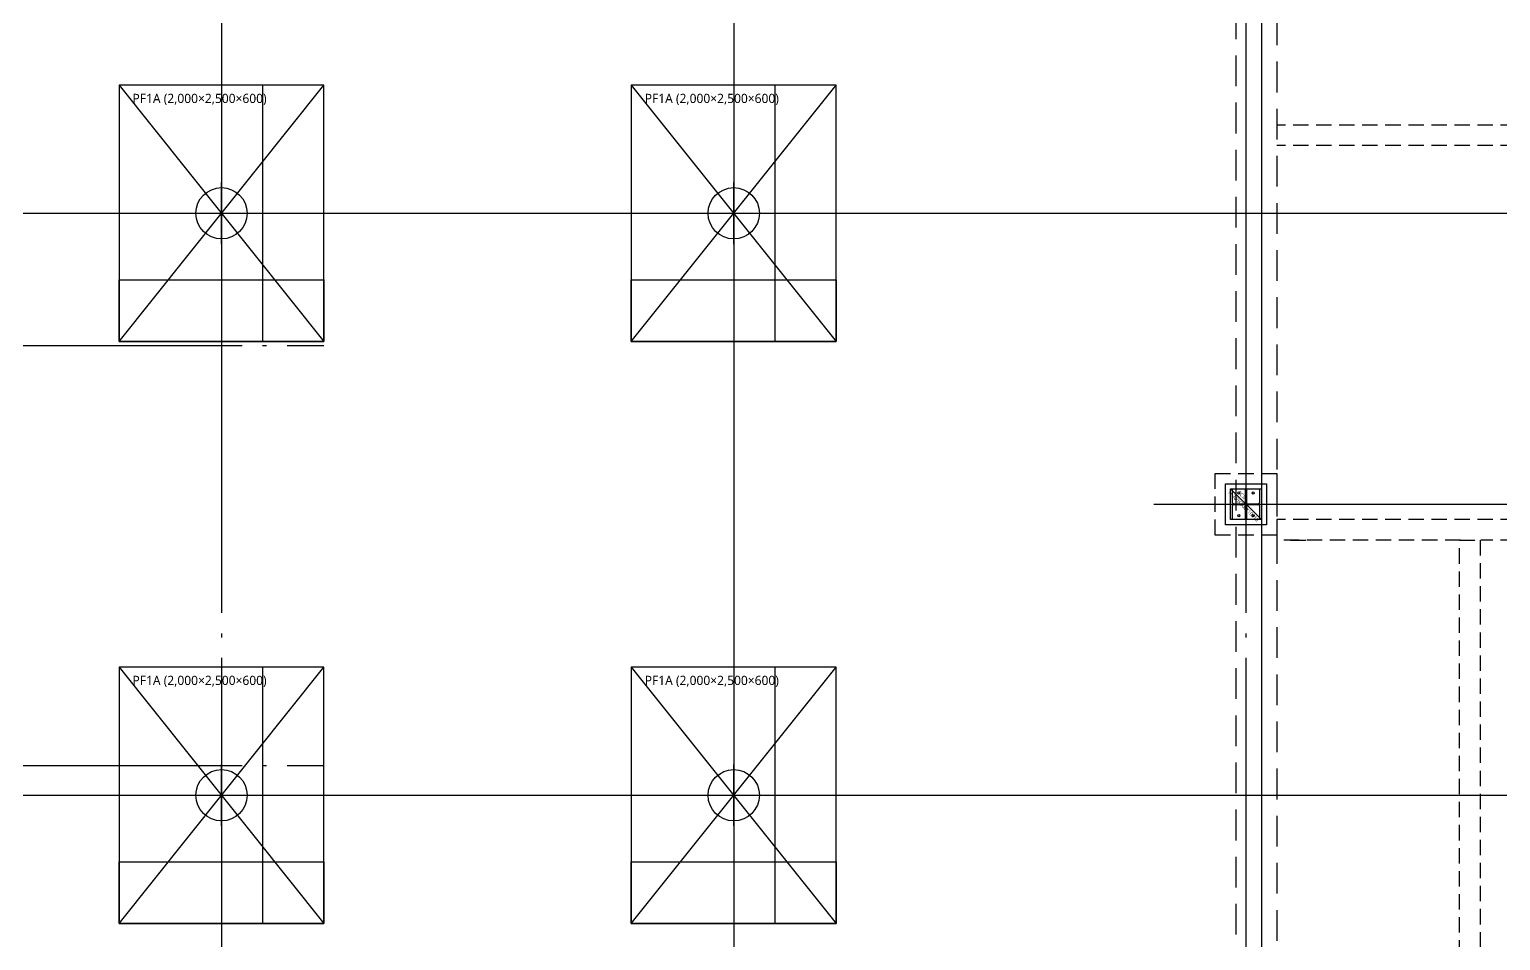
# Model space of a CAD drawing. Header units: millimetres. Extents: x -734060 to 504600, y -7739 to 118800.
# Drawn here: x -235775 to -221415, y 60142 to 69034 of the extents above; entities that cross this region are included whole.
import ezdxf
from ezdxf.enums import TextEntityAlignment as Align
from ezdxf.lldxf.tags import DXFTag

# ---------------------------------------------------------------- set-up
doc = ezdxf.new("R2010")
doc.units = ezdxf.units.MM
doc.header["$LTSCALE"] = 200
for name, pattern in [('CEN-GAUN', [32.2, 30, -1, 0.2, -1]), ('CONTINOUS', [0]), ('H3', [3, 2, -1]), ('HID', [2.3, 1.5, -0.8]), ('HIDDEN', [0.375, 0.25, -0.125])]:
    doc.linetypes.add(name, pattern=pattern)
doc.layers.get('DEFPOINTS').update_dxf_attribs({"color": 137})
for name, color, linetype in [('0-PIPE', 7, 'Continuous'), ('0-기초', 4, 'H3'), ('09GIRDER', 2, 'Continuous'), ('CEN', 1, 'CEN-GAUN'), ('G', 3, 'Continuous'), ('HAT-INS', 250, 'Continuous'), ('S-COL', 2, 'Continuous'), ('STEEL BASE', 13, 'Continuous'), ('Z-하부구조체', 6, 'HIDDEN')]:
    doc.layers.add(name, color=color, linetype=linetype)
doc.layers.add('STEEL-CK', color=181, linetype='Continuous', plot=False)
doc.styles.add('스타일1', font='malgun.ttf')
tags = doc.linetypes.add('DH-HID2', pattern=[1.2, 0.8, -0.4]).pattern_tags.tags
tags[6:7] = [DXFTag(74, 4), DXFTag(75, 0), DXFTag(340, '0'), DXFTag(46, 1.0), DXFTag(50, 0.0), DXFTag(44, 0.0), DXFTag(45, 0.0)]
tags[4:5] = [DXFTag(74, 4), DXFTag(75, 0), DXFTag(340, '0'), DXFTag(46, 1.0), DXFTag(50, 0.0), DXFTag(44, 0.0), DXFTag(45, 0.0)]

# ---------------------------------------------------------------- blocks, each defined once
blk = doc.blocks.new('X-RC-B1FH')
at = {"layer": 'S-COL', "color": 8, "linetype": 'HIDDEN', "ltscale": 3}
for p, q in [((74985, -17800), (71300, -17800)), ((74985, -18000), (71300, -18000)), ((74985, -21650), (71300, -21650)), ((73093, -21850), (71300, -21850)), ((71435, -21850), (71635, -21850)), ((74985, -21850), (73293, -21850))]:
    blk.add_line(p, q, dxfattribs=at)
blk.add_lwpolyline([(73085, -21850), (73285, -21850), (73285, -28830), (73085, -28830)], close=True, dxfattribs=at)
blk = doc.blocks.new('X-CEN11')
at = {"layer": 'CEN', "color": 14, "linetype": 'CONTINOUS'}
for p, q in [((66000, 4216), (66000, -48378)), ((-9200, -18660), (76000, -18660)), ((-9200, -24340), (76000, -24340))]:
    blk.add_line(p, q, dxfattribs=at)
blk = doc.blocks.new('X-CEN')
at = {"layer": 'CEN'}
for p, q in [((61000, 9200), (61000, -53000)), ((71000, 9200), (71000, -53000)), ((-9200, -19950), (62000, -19950)), ((70101, -21500), (76000, -21500)), ((-9200, -24050), (62000, -24050))]:
    blk.add_line(p, q, dxfattribs=at)
blk = doc.blocks.new('파일')
at = {"layer": '0-PIPE', "color": 7, "linetype": 'Continuous'}
for p, q in [((0, -300), (0, 300)), ((-300, 0), (300, 0))]:
    blk.add_line(p, q, dxfattribs=at)
at = {"layer": '0-PIPE', "color": 3, "linetype": 'Continuous'}
blk.add_circle((0, 0), 250, dxfattribs=at)
blk = doc.blocks.new('SS-PF1A')
at = {"layer": '0-기초', "linetype": 'DH-HID2', "ltscale": 2.5}
blk.add_lwpolyline([(-1000, 1250), (-1000, -1250), (1000, -1250), (1000, 1250)], close=True, dxfattribs=at)
at = {"layer": 'DEFPOINTS'}
for p, q in [((-1000, 1250), (1000, -1250)), ((-1000, -1250), (1000, 1250))]:
    blk.add_line(p, q, dxfattribs=at)
for points in [[(1000, -1250), (1000, 1250), (400, 1250), (400, -1250)], [(-1000, -1250), (-1000, -650), (1000, -650), (1000, -1250)]]:
    blk.add_lwpolyline(points, close=True, dxfattribs=at)
at = {"layer": '0-기초'}
blk.add_blockref('파일', (0, 0), dxfattribs=at)
at = {"layer": 'DEFPOINTS', "style": '스타일1'}
blk.add_text('PF1A (2,000×2,500×600)', height=90, dxfattribs=at).set_placement((-214, 1121), align=Align.MIDDLE_CENTER)
blk = doc.blocks.new('X-1F-FD')
at = {"layer": 'S-COL'}
for p in [(61000, -18660), (66000, -18660), (61000, -24340), (66000, -24340)]:
    blk.add_blockref('SS-PF1A', p, dxfattribs=at)
blk = doc.blocks.new('S-SC3A')
at = {"layer": '09GIRDER'}
blk.add_lwpolyline([(-150, -150), (-150, -135), (-23, -135, 0.414214), (-5, -117), (-5, 117, 0.414214), (-23, 135), (-150, 135), (-150, 150), (150, 150), (150, 135), (23, 135, 0.414214), (5, 117), (5, -117, 0.414214), (23, -135), (150, -135), (150, -150)], format="xyb", close=True, dxfattribs=at)
at = {"layer": 'DEFPOINTS'}
blk.add_line((-150, -150), (150, 150), dxfattribs=at)
blk.add_lwpolyline([(-150, 150), (150, 150), (150, -150), (-150, -150)], close=True, dxfattribs=at)
at = {"layer": 'STEEL BASE'}
for points in [[(-200, 200), (200, 200), (200, -200), (-200, -200)], [(-150, 6), (-5, 6), (-5, -6), (-150, -6)], [(5, 6), (150, 6), (150, -6), (5, -6)]]:
    blk.add_lwpolyline(points, close=True, dxfattribs=at)
for centre in [(-110, 70), (110, 70), (-110, -70), (110, -70)]:
    blk.add_circle(centre, 11, dxfattribs=at)
at = {"layer": 'DEFPOINTS', "style": '스타일1'}
blk.add_text('H-300X300X10X15', height=35, rotation=45, dxfattribs=at).set_placement((19, -23), align=Align.MIDDLE_CENTER)
blk.add_text('SC3A', height=35, rotation=45, dxfattribs=at).set_placement((-109, -83))
blk = doc.blocks.new('x-stu-1Fcol')
at = {"rotation": 270}
blk.add_blockref('S-SC3A', (71000, -21500), dxfattribs=at)
blk = doc.blocks.new('X-S-PDH')
at = {"layer": 'Z-하부구조체', "color": 251, "ltscale": 3}
blk.add_lwpolyline([(70700, -21200), (71300, -21200), (71300, -21800), (70700, -21800)], close=True, dxfattribs=at)

msp = doc.modelspace()

# ---------------------------------------------------------------- linework, layer by layer
at = {"layer": 'DEFPOINTS'}
msp.add_lwpolyline([(-295050, 86050), (-223750, 86050), (-223750, 42750), (-295050, 42750)], close=True, dxfattribs=at)
at = {"layer": 'G', "color": 7, "linetype": 'HID'}
for points in [[(-295200, 86200), (-223600, 86200), (-223600, 42600), (-295200, 42600)], [(-294800, 85800), (-224000, 85800), (-224000, 43000), (-294800, 43000)]]:
    msp.add_lwpolyline(points, close=True, dxfattribs=at)

# ---------------------------------------------------------------- block references
for name in ['X-S-PDH', 'x-stu-1Fcol', 'X-1F-FD']:
    msp.add_blockref(name, (-294900, 85900))
at = {"layer": '0-기초', "color": 252, "linetype": 'CONTINOUS', "ltscale": 3}
msp.add_blockref('X-CEN11', (-294900, 85900), dxfattribs=at)
at = {"layer": 'HAT-INS'}
msp.add_blockref('X-CEN', (-294900, 85900), dxfattribs=at)
at = {"layer": 'STEEL-CK'}
msp.add_blockref('X-RC-B1FH', (-294900, 85900), dxfattribs=at)

doc.saveas('drawing.dxf')
